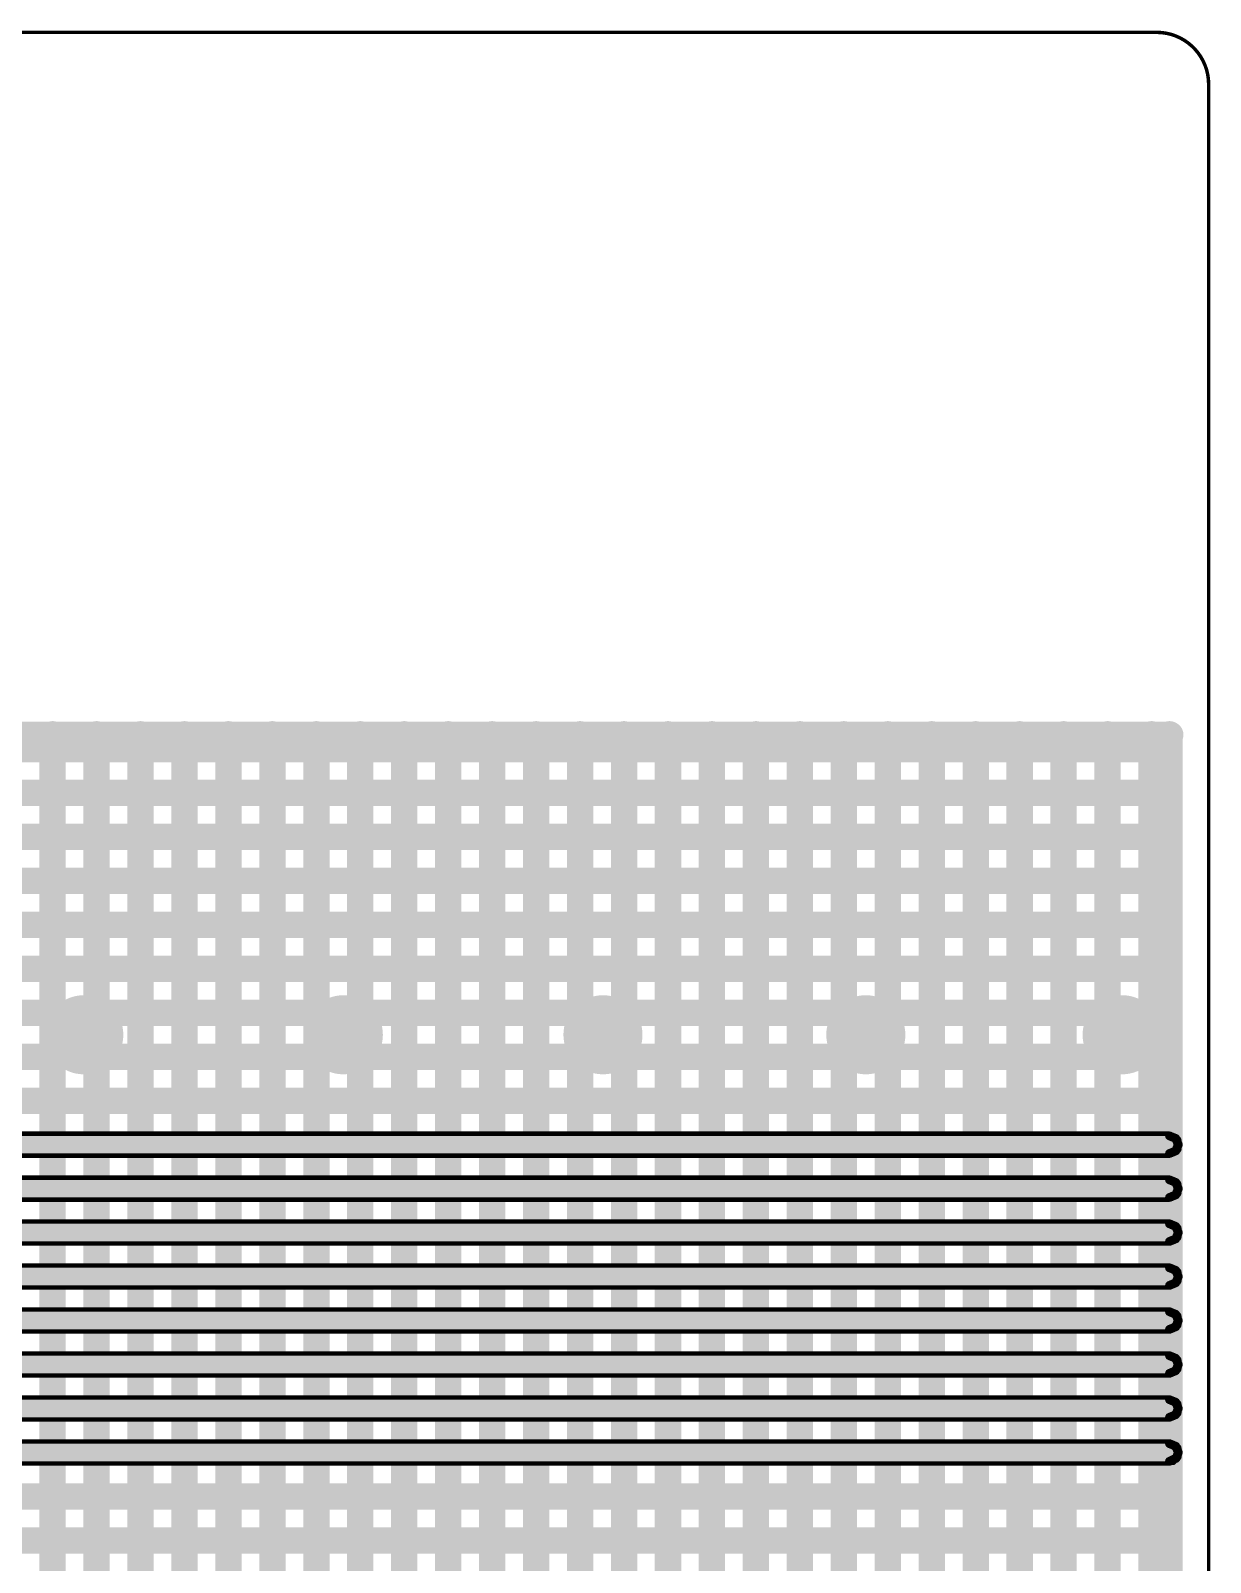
# Model space of a CAD drawing. Header units: millimetres. Extents: x 2260 to 2572, y -21 to 200.
# Drawn here: x 2343.89 to 2350.71, y 132.75 to 141.6 of the extents above; entities that cross this region are included whole.
import ezdxf

# ---------------------------------------------------------------- set-up
doc = ezdxf.new("R2010")
doc.units = ezdxf.units.MM
doc.layers.get('0').update_dxf_attribs({"lineweight": 18})
doc.layers.add('01', color=1, linetype='Continuous', lineweight=18)

# ---------------------------------------------------------------- blocks, each defined once
blk = doc.blocks.new('PAD_R1')
blk.add_lwpolyline([(0.25, 0, 0.5, 0.5, 1), (-0.25, 0, 0.5, 0.5, 1)], format="xyseb", close=True)

msp = doc.modelspace()

# ---------------------------------------------------------------- linework, layer by layer
at = {"layer": '01'}
msp.add_lwpolyline([(2325.2003, 61.9288, 0.02, 0.02, 0.414219), (2325.5003, 61.6288, 0.02, 0.02, 0), (2350.4001, 61.6288, 0.02, 0.02, 0.414219), (2350.7001, 61.9288, 0.02, 0.02, 0), (2350.7001, 141.2913, 0.02, 0.02, 0.414219), (2350.4001, 141.5913, 0.02, 0.02, 0), (2325.5003, 141.5913, 0.02, 0.02, 0.414219), (2325.2003, 141.2913, 0.02, 0.02, 0)], format="xyseb", close=True, dxfattribs=at)
for points in [[(2325.4442, 137.5336, 0.1524, 0.1524, 0), (2350.4782, 137.5336, 0.1524, 0.1524, 0)], [(2344.0202, 137.5361, 0.1524, 0.1524, 0), (2344.0202, 65.7287, 0.1524, 0.1524, 0)], [(2344.2742, 137.5361, 0.1524, 0.1524, 0), (2344.2742, 65.7287, 0.1524, 0.1524, 0)], [(2344.5282, 137.5361, 0.1524, 0.1524, 0), (2344.5282, 65.7287, 0.1524, 0.1524, 0)], [(2344.7822, 137.5361, 0.1524, 0.1524, 0), (2344.7822, 65.7287, 0.1524, 0.1524, 0)], [(2345.0362, 137.5361, 0.1524, 0.1524, 0), (2345.0362, 65.7287, 0.1524, 0.1524, 0)], [(2345.2902, 137.5361, 0.1524, 0.1524, 0), (2345.2902, 65.7287, 0.1524, 0.1524, 0)], [(2345.5442, 137.5361, 0.1524, 0.1524, 0), (2345.5442, 65.7287, 0.1524, 0.1524, 0)], [(2345.7982, 137.5361, 0.1524, 0.1524, 0), (2345.7982, 65.7287, 0.1524, 0.1524, 0)], [(2346.0522, 137.5361, 0.1524, 0.1524, 0), (2346.0522, 65.7287, 0.1524, 0.1524, 0)], [(2346.3062, 137.5361, 0.1524, 0.1524, 0), (2346.3062, 65.7287, 0.1524, 0.1524, 0)], [(2346.5602, 137.5361, 0.1524, 0.1524, 0), (2346.5602, 65.7287, 0.1524, 0.1524, 0)], [(2346.8142, 137.5361, 0.1524, 0.1524, 0), (2346.8142, 65.7287, 0.1524, 0.1524, 0)], [(2347.0682, 137.5361, 0.1524, 0.1524, 0), (2347.0682, 65.7287, 0.1524, 0.1524, 0)], [(2347.3222, 137.5361, 0.1524, 0.1524, 0), (2347.3222, 65.7287, 0.1524, 0.1524, 0)], [(2347.5762, 137.5361, 0.1524, 0.1524, 0), (2347.5762, 65.7287, 0.1524, 0.1524, 0)], [(2347.8302, 137.5361, 0.1524, 0.1524, 0), (2347.8302, 65.7287, 0.1524, 0.1524, 0)], [(2348.0842, 137.5361, 0.1524, 0.1524, 0), (2348.0842, 65.7287, 0.1524, 0.1524, 0)], [(2348.3382, 137.5361, 0.1524, 0.1524, 0), (2348.3382, 65.7287, 0.1524, 0.1524, 0)], [(2348.5922, 137.5361, 0.1524, 0.1524, 0), (2348.5922, 65.7287, 0.1524, 0.1524, 0)], [(2348.8462, 137.5361, 0.1524, 0.1524, 0), (2348.8462, 65.7287, 0.1524, 0.1524, 0)], [(2349.1002, 137.5361, 0.1524, 0.1524, 0), (2349.1002, 65.7287, 0.1524, 0.1524, 0)], [(2349.3542, 137.5361, 0.1524, 0.1524, 0), (2349.3542, 65.7287, 0.1524, 0.1524, 0)], [(2349.6082, 137.5361, 0.1524, 0.1524, 0), (2349.6082, 65.7287, 0.1524, 0.1524, 0)], [(2349.8622, 137.5361, 0.1524, 0.1524, 0), (2349.8622, 65.7287, 0.1524, 0.1524, 0)], [(2350.1162, 137.5361, 0.1524, 0.1524, 0), (2350.1162, 65.7287, 0.1524, 0.1524, 0)], [(2350.3702, 137.5361, 0.1524, 0.1524, 0), (2350.3702, 65.7287, 0.1524, 0.1524, 0)], [(2350.4741, 137.5361, 0.1524, 0.1524, 0), (2350.4741, 65.7287, 0.1524, 0.1524, 0)], [(2350.4741, 137.4513, 0.1524, 0.1524, 0), (2325.4264, 137.4513, 0.1524, 0.1524, 0)], [(2350.4741, 137.1973, 0.1524, 0.1524, 0), (2325.4264, 137.1973, 0.1524, 0.1524, 0)], [(2350.4741, 136.9433, 0.1524, 0.1524, 0), (2325.4264, 136.9433, 0.1524, 0.1524, 0)], [(2350.4741, 136.6893, 0.1524, 0.1524, 0), (2325.4264, 136.6893, 0.1524, 0.1524, 0)], [(2350.4741, 136.4353, 0.1524, 0.1524, 0), (2325.4264, 136.4353, 0.1524, 0.1524, 0)], [(2350.4741, 136.1813, 0.1524, 0.1524, 0), (2325.4264, 136.1813, 0.1524, 0.1524, 0)], [(2350.4741, 135.9273, 0.1524, 0.1524, 0), (2325.4264, 135.9273, 0.1524, 0.1524, 0)], [(2350.4741, 135.6733, 0.1524, 0.1524, 0), (2325.4264, 135.6733, 0.1524, 0.1524, 0)], [(2350.4741, 135.4193, 0.1524, 0.1524, 0), (2325.4264, 135.4193, 0.1524, 0.1524, 0)], [(2350.4741, 135.2288, 0.0254, 0.0254, 0), (2339.0414, 135.2288, 0.0254, 0.0254, 0)], [(2350.4741, 135.2161, 0.0508, 0.0508, 0), (2339.0541, 135.2161, 0.0508, 0.0508, 0)], [(2350.4741, 135.2161, 0.0508, 0.0508, 0), (2339.0541, 135.2161, 0.0508, 0.0508, 0)], [(2350.5181, 135.1907, 0.0508, 0.0508, 0), (2339.0541, 135.1907, 0.0508, 0.0508, 0)], [(2350.51, 135.2013, 0.0508, 0.0508, 0), (2350.4741, 135.2161, 0.0508, 0.0508, 0)], [(2350.519, 135.2102, 0.0254, 0.0254, 0), (2350.4741, 135.2288, 0.0254, 0.0254, 0)], [(2350.5249, 135.1653, 0.0508, 0.0508, 0), (2350.51, 135.2013, 0.0508, 0.0508, 0)], [(2350.5376, 135.1653, 0.0254, 0.0254, 0), (2350.519, 135.2102, 0.0254, 0.0254, 0)], [(2350.5249, 135.1653, 0.0508, 0.0508, 0), (2339.0541, 135.1653, 0.0508, 0.0508, 0)], [(2350.5181, 135.1399, 0.0508, 0.0508, 0), (2339.0541, 135.1399, 0.0508, 0.0508, 0)], [(2350.4741, 135.1145, 0.0508, 0.0508, 0), (2339.0541, 135.1145, 0.0508, 0.0508, 0)], [(2339.0541, 135.1145, 0.0508, 0.0508, 0), (2350.4741, 135.1145, 0.0508, 0.0508, 0)], [(2350.4741, 135.1145, 0.0508, 0.0508, 0), (2350.51, 135.1294, 0.0508, 0.0508, 0)], [(2350.4741, 135.1018, 0.0254, 0.0254, 0), (2350.519, 135.1204, 0.0254, 0.0254, 0)], [(2350.51, 135.1294, 0.0508, 0.0508, 0), (2350.5249, 135.1653, 0.0508, 0.0508, 0)], [(2350.519, 135.1204, 0.0254, 0.0254, 0), (2350.5376, 135.1653, 0.0254, 0.0254, 0)], [(2339.0414, 135.1018, 0.0254, 0.0254, 0), (2350.4741, 135.1018, 0.0254, 0.0254, 0)], [(2350.4741, 134.9748, 0.0254, 0.0254, 0), (2339.0414, 134.9748, 0.0254, 0.0254, 0)], [(2350.4741, 134.9621, 0.0508, 0.0508, 0), (2339.0541, 134.9621, 0.0508, 0.0508, 0)], [(2350.4741, 134.9621, 0.0508, 0.0508, 0), (2339.0541, 134.9621, 0.0508, 0.0508, 0)], [(2350.5181, 134.9367, 0.0508, 0.0508, 0), (2339.0541, 134.9367, 0.0508, 0.0508, 0)], [(2350.51, 134.9473, 0.0508, 0.0508, 0), (2350.4741, 134.9621, 0.0508, 0.0508, 0)], [(2350.519, 134.9562, 0.0254, 0.0254, 0), (2350.4741, 134.9748, 0.0254, 0.0254, 0)], [(2350.5249, 134.9113, 0.0508, 0.0508, 0), (2350.51, 134.9473, 0.0508, 0.0508, 0)], [(2350.5376, 134.9113, 0.0254, 0.0254, 0), (2350.519, 134.9562, 0.0254, 0.0254, 0)], [(2350.5249, 134.9113, 0.0508, 0.0508, 0), (2339.0541, 134.9113, 0.0508, 0.0508, 0)], [(2350.5181, 134.8859, 0.0508, 0.0508, 0), (2339.0541, 134.8859, 0.0508, 0.0508, 0)], [(2350.4741, 134.8605, 0.0508, 0.0508, 0), (2339.0541, 134.8605, 0.0508, 0.0508, 0)], [(2339.0541, 134.8605, 0.0508, 0.0508, 0), (2350.4741, 134.8605, 0.0508, 0.0508, 0)], [(2339.0414, 134.8478, 0.0254, 0.0254, 0), (2350.4741, 134.8478, 0.0254, 0.0254, 0)], [(2350.4741, 134.8605, 0.0508, 0.0508, 0), (2350.51, 134.8754, 0.0508, 0.0508, 0)], [(2350.4741, 134.8478, 0.0254, 0.0254, 0), (2350.519, 134.8664, 0.0254, 0.0254, 0)], [(2350.51, 134.8754, 0.0508, 0.0508, 0), (2350.5249, 134.9113, 0.0508, 0.0508, 0)], [(2350.519, 134.8664, 0.0254, 0.0254, 0), (2350.5376, 134.9113, 0.0254, 0.0254, 0)], [(2350.4741, 134.7208, 0.0254, 0.0254, 0), (2339.0414, 134.7208, 0.0254, 0.0254, 0)], [(2350.4741, 134.7081, 0.0508, 0.0508, 0), (2339.0541, 134.7081, 0.0508, 0.0508, 0)], [(2350.4741, 134.7081, 0.0508, 0.0508, 0), (2339.0541, 134.7081, 0.0508, 0.0508, 0)], [(2350.5181, 134.6827, 0.0508, 0.0508, 0), (2339.0541, 134.6827, 0.0508, 0.0508, 0)], [(2350.5249, 134.6573, 0.0508, 0.0508, 0), (2339.0541, 134.6573, 0.0508, 0.0508, 0)], [(2350.51, 134.6933, 0.0508, 0.0508, 0), (2350.4741, 134.7081, 0.0508, 0.0508, 0)], [(2350.519, 134.7022, 0.0254, 0.0254, 0), (2350.4741, 134.7208, 0.0254, 0.0254, 0)], [(2350.5249, 134.6573, 0.0508, 0.0508, 0), (2350.51, 134.6933, 0.0508, 0.0508, 0)], [(2350.51, 134.6214, 0.0508, 0.0508, 0), (2350.5249, 134.6573, 0.0508, 0.0508, 0)], [(2350.5376, 134.6573, 0.0254, 0.0254, 0), (2350.519, 134.7022, 0.0254, 0.0254, 0)], [(2350.5181, 134.6319, 0.0508, 0.0508, 0), (2339.0541, 134.6319, 0.0508, 0.0508, 0)], [(2350.4741, 134.6065, 0.0508, 0.0508, 0), (2339.0541, 134.6065, 0.0508, 0.0508, 0)], [(2339.0541, 134.6065, 0.0508, 0.0508, 0), (2350.4741, 134.6065, 0.0508, 0.0508, 0)], [(2339.0414, 134.5938, 0.0254, 0.0254, 0), (2350.4741, 134.5938, 0.0254, 0.0254, 0)], [(2350.4741, 134.6065, 0.0508, 0.0508, 0), (2350.51, 134.6214, 0.0508, 0.0508, 0)], [(2350.4741, 134.5938, 0.0254, 0.0254, 0), (2350.519, 134.6124, 0.0254, 0.0254, 0)], [(2350.519, 134.6124, 0.0254, 0.0254, 0), (2350.5376, 134.6573, 0.0254, 0.0254, 0)], [(2350.4741, 134.4668, 0.0254, 0.0254, 0), (2339.0414, 134.4668, 0.0254, 0.0254, 0)], [(2350.4741, 134.4541, 0.0508, 0.0508, 0), (2339.0541, 134.4541, 0.0508, 0.0508, 0)], [(2350.4741, 134.4541, 0.0508, 0.0508, 0), (2339.0541, 134.4541, 0.0508, 0.0508, 0)], [(2350.5181, 134.4287, 0.0508, 0.0508, 0), (2339.0541, 134.4287, 0.0508, 0.0508, 0)], [(2350.5249, 134.4033, 0.0508, 0.0508, 0), (2339.0541, 134.4033, 0.0508, 0.0508, 0)], [(2350.51, 134.4393, 0.0508, 0.0508, 0), (2350.4741, 134.4541, 0.0508, 0.0508, 0)], [(2350.519, 134.4482, 0.0254, 0.0254, 0), (2350.4741, 134.4668, 0.0254, 0.0254, 0)], [(2350.5249, 134.4033, 0.0508, 0.0508, 0), (2350.51, 134.4393, 0.0508, 0.0508, 0)], [(2350.51, 134.3674, 0.0508, 0.0508, 0), (2350.5249, 134.4033, 0.0508, 0.0508, 0)], [(2350.5376, 134.4033, 0.0254, 0.0254, 0), (2350.519, 134.4482, 0.0254, 0.0254, 0)], [(2350.519, 134.3584, 0.0254, 0.0254, 0), (2350.5376, 134.4033, 0.0254, 0.0254, 0)], [(2350.5181, 134.3779, 0.0508, 0.0508, 0), (2339.0541, 134.3779, 0.0508, 0.0508, 0)], [(2350.4741, 134.3525, 0.0508, 0.0508, 0), (2339.0541, 134.3525, 0.0508, 0.0508, 0)], [(2339.0541, 134.3525, 0.0508, 0.0508, 0), (2350.4741, 134.3525, 0.0508, 0.0508, 0)], [(2339.0414, 134.3398, 0.0254, 0.0254, 0), (2350.4741, 134.3398, 0.0254, 0.0254, 0)], [(2350.4741, 134.3525, 0.0508, 0.0508, 0), (2350.51, 134.3674, 0.0508, 0.0508, 0)], [(2350.4741, 134.3398, 0.0254, 0.0254, 0), (2350.519, 134.3584, 0.0254, 0.0254, 0)], [(2350.4741, 134.2128, 0.0254, 0.0254, 0), (2339.0414, 134.2128, 0.0254, 0.0254, 0)], [(2350.4741, 134.2001, 0.0508, 0.0508, 0), (2339.0541, 134.2001, 0.0508, 0.0508, 0)], [(2350.4741, 134.2001, 0.0508, 0.0508, 0), (2339.0541, 134.2001, 0.0508, 0.0508, 0)], [(2350.5181, 134.1747, 0.0508, 0.0508, 0), (2339.0541, 134.1747, 0.0508, 0.0508, 0)], [(2350.5249, 134.1493, 0.0508, 0.0508, 0), (2339.0541, 134.1493, 0.0508, 0.0508, 0)], [(2350.51, 134.1853, 0.0508, 0.0508, 0), (2350.4741, 134.2001, 0.0508, 0.0508, 0)], [(2350.519, 134.1942, 0.0254, 0.0254, 0), (2350.4741, 134.2128, 0.0254, 0.0254, 0)], [(2350.5249, 134.1493, 0.0508, 0.0508, 0), (2350.51, 134.1853, 0.0508, 0.0508, 0)], [(2350.51, 134.1134, 0.0508, 0.0508, 0), (2350.5249, 134.1493, 0.0508, 0.0508, 0)], [(2350.5376, 134.1493, 0.0254, 0.0254, 0), (2350.519, 134.1942, 0.0254, 0.0254, 0)], [(2350.519, 134.1044, 0.0254, 0.0254, 0), (2350.5376, 134.1493, 0.0254, 0.0254, 0)], [(2350.5181, 134.1239, 0.0508, 0.0508, 0), (2339.0541, 134.1239, 0.0508, 0.0508, 0)], [(2350.4741, 134.0985, 0.0508, 0.0508, 0), (2339.0541, 134.0985, 0.0508, 0.0508, 0)], [(2339.0541, 134.0985, 0.0508, 0.0508, 0), (2350.4741, 134.0985, 0.0508, 0.0508, 0)], [(2339.0414, 134.0858, 0.0254, 0.0254, 0), (2350.4741, 134.0858, 0.0254, 0.0254, 0)], [(2350.4741, 134.0985, 0.0508, 0.0508, 0), (2350.51, 134.1134, 0.0508, 0.0508, 0)], [(2350.4741, 134.0858, 0.0254, 0.0254, 0), (2350.519, 134.1044, 0.0254, 0.0254, 0)], [(2350.4741, 133.9588, 0.0254, 0.0254, 0), (2339.0414, 133.9588, 0.0254, 0.0254, 0)], [(2350.4741, 133.9461, 0.0508, 0.0508, 0), (2339.0541, 133.9461, 0.0508, 0.0508, 0)], [(2350.4741, 133.9461, 0.0508, 0.0508, 0), (2339.0541, 133.9461, 0.0508, 0.0508, 0)], [(2350.5181, 133.9207, 0.0508, 0.0508, 0), (2339.0541, 133.9207, 0.0508, 0.0508, 0)], [(2350.5249, 133.8953, 0.0508, 0.0508, 0), (2339.0541, 133.8953, 0.0508, 0.0508, 0)], [(2350.5181, 133.8699, 0.0508, 0.0508, 0), (2339.0541, 133.8699, 0.0508, 0.0508, 0)], [(2350.51, 133.9313, 0.0508, 0.0508, 0), (2350.4741, 133.9461, 0.0508, 0.0508, 0)], [(2350.4741, 133.8445, 0.0508, 0.0508, 0), (2350.51, 133.8594, 0.0508, 0.0508, 0)], [(2350.519, 133.9402, 0.0254, 0.0254, 0), (2350.4741, 133.9588, 0.0254, 0.0254, 0)], [(2350.5249, 133.8953, 0.0508, 0.0508, 0), (2350.51, 133.9313, 0.0508, 0.0508, 0)], [(2350.51, 133.8594, 0.0508, 0.0508, 0), (2350.5249, 133.8953, 0.0508, 0.0508, 0)], [(2350.5376, 133.8953, 0.0254, 0.0254, 0), (2350.519, 133.9402, 0.0254, 0.0254, 0)], [(2350.519, 133.8504, 0.0254, 0.0254, 0), (2350.5376, 133.8953, 0.0254, 0.0254, 0)], [(2350.4741, 133.8445, 0.0508, 0.0508, 0), (2339.0541, 133.8445, 0.0508, 0.0508, 0)], [(2339.0541, 133.8445, 0.0508, 0.0508, 0), (2350.4741, 133.8445, 0.0508, 0.0508, 0)], [(2339.0414, 133.8318, 0.0254, 0.0254, 0), (2350.4741, 133.8318, 0.0254, 0.0254, 0)], [(2350.4741, 133.8318, 0.0254, 0.0254, 0), (2350.519, 133.8504, 0.0254, 0.0254, 0)], [(2350.4741, 133.7048, 0.0254, 0.0254, 0), (2339.0414, 133.7048, 0.0254, 0.0254, 0)], [(2350.4741, 133.6921, 0.0508, 0.0508, 0), (2339.0541, 133.6921, 0.0508, 0.0508, 0)], [(2350.4741, 133.6921, 0.0508, 0.0508, 0), (2339.0541, 133.6921, 0.0508, 0.0508, 0)], [(2350.51, 133.6773, 0.0508, 0.0508, 0), (2350.4741, 133.6921, 0.0508, 0.0508, 0)], [(2350.519, 133.6862, 0.0254, 0.0254, 0), (2350.4741, 133.7048, 0.0254, 0.0254, 0)], [(2350.5181, 133.6667, 0.0508, 0.0508, 0), (2339.0541, 133.6667, 0.0508, 0.0508, 0)], [(2350.5249, 133.6413, 0.0508, 0.0508, 0), (2339.0541, 133.6413, 0.0508, 0.0508, 0)], [(2350.5181, 133.6159, 0.0508, 0.0508, 0), (2339.0541, 133.6159, 0.0508, 0.0508, 0)], [(2350.4741, 133.5905, 0.0508, 0.0508, 0), (2350.51, 133.6054, 0.0508, 0.0508, 0)], [(2350.5249, 133.6413, 0.0508, 0.0508, 0), (2350.51, 133.6773, 0.0508, 0.0508, 0)], [(2350.51, 133.6054, 0.0508, 0.0508, 0), (2350.5249, 133.6413, 0.0508, 0.0508, 0)], [(2350.5376, 133.6413, 0.0254, 0.0254, 0), (2350.519, 133.6862, 0.0254, 0.0254, 0)], [(2350.519, 133.5964, 0.0254, 0.0254, 0), (2350.5376, 133.6413, 0.0254, 0.0254, 0)], [(2350.4741, 133.5905, 0.0508, 0.0508, 0), (2339.0541, 133.5905, 0.0508, 0.0508, 0)], [(2339.0541, 133.5905, 0.0508, 0.0508, 0), (2350.4741, 133.5905, 0.0508, 0.0508, 0)], [(2339.0414, 133.5778, 0.0254, 0.0254, 0), (2350.4741, 133.5778, 0.0254, 0.0254, 0)], [(2350.4741, 133.5778, 0.0254, 0.0254, 0), (2350.519, 133.5964, 0.0254, 0.0254, 0)], [(2350.4741, 133.4508, 0.0254, 0.0254, 0), (2339.0414, 133.4508, 0.0254, 0.0254, 0)], [(2350.4741, 133.4381, 0.0508, 0.0508, 0), (2339.0541, 133.4381, 0.0508, 0.0508, 0)], [(2350.4741, 133.4381, 0.0508, 0.0508, 0), (2339.0541, 133.4381, 0.0508, 0.0508, 0)], [(2350.51, 133.4233, 0.0508, 0.0508, 0), (2350.4741, 133.4381, 0.0508, 0.0508, 0)], [(2350.519, 133.4322, 0.0254, 0.0254, 0), (2350.4741, 133.4508, 0.0254, 0.0254, 0)], [(2350.5249, 133.3873, 0.0508, 0.0508, 0), (2350.51, 133.4233, 0.0508, 0.0508, 0)], [(2350.5376, 133.3873, 0.0254, 0.0254, 0), (2350.519, 133.4322, 0.0254, 0.0254, 0)], [(2339.0536, 133.3365, 0.0508, 0.0508, 0), (2350.4741, 133.3365, 0.0508, 0.0508, 0)], [(2350.5181, 133.4127, 0.0508, 0.0508, 0), (2339.0541, 133.4127, 0.0508, 0.0508, 0)], [(2350.5249, 133.3873, 0.0508, 0.0508, 0), (2339.0541, 133.3873, 0.0508, 0.0508, 0)], [(2350.5188, 133.3633, 0.0508, 0.0508, 0), (2339.0541, 133.3633, 0.0508, 0.0508, 0)], [(2350.4916, 133.3393, 0.0508, 0.0508, 0), (2339.0541, 133.3393, 0.0508, 0.0508, 0)], [(2350.4741, 133.3365, 0.0508, 0.0508, 0), (2350.5135, 133.3553, 0.0508, 0.0508, 0)], [(2350.4741, 133.3238, 0.0254, 0.0254, 0), (2350.519, 133.3424, 0.0254, 0.0254, 0)], [(2350.5135, 133.3553, 0.0508, 0.0508, 0), (2350.5249, 133.3873, 0.0508, 0.0508, 0)], [(2350.519, 133.3424, 0.0254, 0.0254, 0), (2350.5376, 133.3873, 0.0254, 0.0254, 0)], [(2325.4264, 133.3238, 0.0254, 0.0254, 0), (2350.4741, 133.3238, 0.0254, 0.0254, 0)], [(2350.4741, 133.1333, 0.1524, 0.1524, 0), (2325.4264, 133.1333, 0.1524, 0.1524, 0)], [(2350.4741, 132.8793, 0.1524, 0.1524, 0), (2325.4264, 132.8793, 0.1524, 0.1524, 0)]]:
    msp.add_lwpolyline(points, format="xyseb", dxfattribs=at)

# ---------------------------------------------------------------- block references
for p, xscale, yscale in [((2344.0202, 137.5361), -0.1524, 0.1524), ((2344.2742, 137.5361), -0.1524, 0.1524), ((2344.5282, 137.5361), -0.1524, 0.1524), ((2344.7822, 137.5361), -0.1524, 0.1524), ((2345.0362, 137.5361), -0.1524, 0.1524), ((2345.2902, 137.5361), -0.1524, 0.1524), ((2345.5442, 137.5361), -0.1524, 0.1524), ((2345.7982, 137.5361), -0.1524, 0.1524), ((2346.0522, 137.5361), -0.1524, 0.1524), ((2346.3062, 137.5361), -0.1524, 0.1524), ((2346.5602, 137.5361), -0.1524, 0.1524), ((2346.8142, 137.5361), -0.1524, 0.1524), ((2347.0682, 137.5361), -0.1524, 0.1524), ((2347.3222, 137.5361), -0.1524, 0.1524), ((2347.5762, 137.5361), -0.1524, 0.1524), ((2347.8302, 137.5361), -0.1524, 0.1524), ((2348.0842, 137.5361), -0.1524, 0.1524), ((2348.3382, 137.5361), -0.1524, 0.1524), ((2348.5922, 137.5361), -0.1524, 0.1524), ((2348.8462, 137.5361), -0.1524, 0.1524), ((2349.1002, 137.5361), -0.1524, 0.1524), ((2349.3542, 137.5361), -0.1524, 0.1524), ((2349.6082, 137.5361), -0.1524, 0.1524), ((2349.8622, 137.5361), -0.1524, 0.1524), ((2350.1162, 137.5361), -0.1524, 0.1524), ((2350.3702, 137.5361), -0.1524, 0.1524), ((2350.4741, 137.5361), -0.1524, 0.1524), ((2350.4782, 137.5336), -0.1524, 0.1524), ((2350.4741, 137.4513), -0.1524, 0.1524), ((2350.4741, 137.1973), -0.1524, 0.1524), ((2350.4741, 136.9433), -0.1524, 0.1524), ((2350.4741, 136.6893), -0.1524, 0.1524), ((2350.4741, 136.4353), -0.1524, 0.1524), ((2350.4741, 136.1813), -0.1524, 0.1524), ((2344.2003, 135.8003), -0.456945, 0.456945), ((2345.7001, 135.8003), -0.456945, 0.456945), ((2347.2003, 135.8003), -0.456945, 0.456945), ((2348.7192, 135.8003), -0.456945, 0.456945), ((2350.2003, 135.8003), -0.456945, 0.456945), ((2350.4741, 135.9273), -0.1524, 0.1524), ((2350.4741, 135.6733), -0.1524, 0.1524), ((2350.4741, 135.4193), -0.1524, 0.1524), ((2350.4741, 135.2161), -0.0508, 0.0508), ((2350.4741, 135.2161), -0.0508, 0.0508), ((2350.4741, 135.2161), -0.0508, 0.0508), ((2350.4741, 135.2288), -0.0254, 0.0254), ((2350.4741, 135.2288), -0.0254, 0.0254), ((2350.51, 135.2013), -0.0508, 0.0508), ((2350.51, 135.2013), -0.0508, 0.0508), ((2350.5181, 135.1907), -0.0508, 0.0508), ((2350.519, 135.2102), -0.0254, 0.0254), ((2350.519, 135.2102), -0.0254, 0.0254), ((2350.4741, 135.1145), -0.0508, 0.0508), ((2350.4741, 135.1145), -0.0508, 0.0508), ((2350.4741, 135.1145), -0.0508, 0.0508), ((2350.51, 135.1294), -0.0508, 0.0508), ((2350.51, 135.1294), -0.0508, 0.0508), ((2350.5181, 135.1399), -0.0508, 0.0508), ((2350.5249, 135.1653), -0.0508, 0.0508), ((2350.5249, 135.1653), -0.0508, 0.0508), ((2350.5249, 135.1653), -0.0508, 0.0508), ((2350.519, 135.1204), -0.0254, 0.0254), ((2350.519, 135.1204), -0.0254, 0.0254), ((2350.5376, 135.1653), -0.0254, 0.0254), ((2350.5376, 135.1653), -0.0254, 0.0254), ((2350.4741, 135.1018), -0.0254, 0.0254), ((2350.4741, 135.1018), -0.0254, 0.0254), ((2350.4741, 134.9621), -0.0508, 0.0508), ((2350.4741, 134.9621), -0.0508, 0.0508), ((2350.4741, 134.9621), -0.0508, 0.0508), ((2350.4741, 134.9748), -0.0254, 0.0254), ((2350.4741, 134.9748), -0.0254, 0.0254), ((2350.51, 134.9473), -0.0508, 0.0508), ((2350.51, 134.9473), -0.0508, 0.0508), ((2350.5181, 134.9367), -0.0508, 0.0508), ((2350.519, 134.9562), -0.0254, 0.0254), ((2350.519, 134.9562), -0.0254, 0.0254), ((2350.4741, 134.8605), -0.0508, 0.0508), ((2350.4741, 134.8605), -0.0508, 0.0508), ((2350.4741, 134.8605), -0.0508, 0.0508), ((2350.4741, 134.8478), -0.0254, 0.0254), ((2350.4741, 134.8478), -0.0254, 0.0254), ((2350.51, 134.8754), -0.0508, 0.0508), ((2350.51, 134.8754), -0.0508, 0.0508), ((2350.5181, 134.8859), -0.0508, 0.0508), ((2350.5249, 134.9113), -0.0508, 0.0508), ((2350.5249, 134.9113), -0.0508, 0.0508), ((2350.5249, 134.9113), -0.0508, 0.0508), ((2350.519, 134.8664), -0.0254, 0.0254), ((2350.519, 134.8664), -0.0254, 0.0254), ((2350.5376, 134.9113), -0.0254, 0.0254), ((2350.5376, 134.9113), -0.0254, 0.0254), ((2350.4741, 134.7081), -0.0508, 0.0508), ((2350.4741, 134.7081), -0.0508, 0.0508), ((2350.4741, 134.7081), -0.0508, 0.0508), ((2350.4741, 134.7208), -0.0254, 0.0254), ((2350.4741, 134.7208), -0.0254, 0.0254), ((2350.51, 134.6933), -0.0508, 0.0508), ((2350.51, 134.6933), -0.0508, 0.0508), ((2350.5181, 134.6827), -0.0508, 0.0508), ((2350.5249, 134.6573), -0.0508, 0.0508), ((2350.5249, 134.6573), -0.0508, 0.0508), ((2350.5249, 134.6573), -0.0508, 0.0508), ((2350.519, 134.7022), -0.0254, 0.0254), ((2350.519, 134.7022), -0.0254, 0.0254), ((2350.4741, 134.6065), -0.0508, 0.0508), ((2350.4741, 134.6065), -0.0508, 0.0508), ((2350.4741, 134.6065), -0.0508, 0.0508), ((2350.4741, 134.5938), -0.0254, 0.0254), ((2350.4741, 134.5938), -0.0254, 0.0254), ((2350.51, 134.6214), -0.0508, 0.0508), ((2350.51, 134.6214), -0.0508, 0.0508), ((2350.5181, 134.6319), -0.0508, 0.0508), ((2350.519, 134.6124), -0.0254, 0.0254), ((2350.519, 134.6124), -0.0254, 0.0254), ((2350.5376, 134.6573), -0.0254, 0.0254), ((2350.5376, 134.6573), -0.0254, 0.0254), ((2350.4741, 134.4541), -0.0508, 0.0508), ((2350.4741, 134.4541), -0.0508, 0.0508), ((2350.4741, 134.4541), -0.0508, 0.0508), ((2350.4741, 134.4668), -0.0254, 0.0254), ((2350.4741, 134.4668), -0.0254, 0.0254), ((2350.51, 134.4393), -0.0508, 0.0508), ((2350.51, 134.4393), -0.0508, 0.0508), ((2350.5181, 134.4287), -0.0508, 0.0508), ((2350.5249, 134.4033), -0.0508, 0.0508), ((2350.5249, 134.4033), -0.0508, 0.0508), ((2350.5249, 134.4033), -0.0508, 0.0508), ((2350.519, 134.4482), -0.0254, 0.0254), ((2350.519, 134.4482), -0.0254, 0.0254), ((2350.5376, 134.4033), -0.0254, 0.0254), ((2350.5376, 134.4033), -0.0254, 0.0254), ((2350.4741, 134.3525), -0.0508, 0.0508), ((2350.4741, 134.3525), -0.0508, 0.0508), ((2350.4741, 134.3525), -0.0508, 0.0508), ((2350.4741, 134.3398), -0.0254, 0.0254), ((2350.4741, 134.3398), -0.0254, 0.0254), ((2350.51, 134.3674), -0.0508, 0.0508), ((2350.51, 134.3674), -0.0508, 0.0508), ((2350.5181, 134.3779), -0.0508, 0.0508), ((2350.519, 134.3584), -0.0254, 0.0254), ((2350.519, 134.3584), -0.0254, 0.0254), ((2350.4741, 134.2001), -0.0508, 0.0508), ((2350.4741, 134.2001), -0.0508, 0.0508), ((2350.4741, 134.2001), -0.0508, 0.0508), ((2350.4741, 134.2128), -0.0254, 0.0254), ((2350.4741, 134.2128), -0.0254, 0.0254), ((2350.51, 134.1853), -0.0508, 0.0508), ((2350.51, 134.1853), -0.0508, 0.0508), ((2350.5181, 134.1747), -0.0508, 0.0508), ((2350.5249, 134.1493), -0.0508, 0.0508), ((2350.5249, 134.1493), -0.0508, 0.0508), ((2350.5249, 134.1493), -0.0508, 0.0508), ((2350.519, 134.1942), -0.0254, 0.0254), ((2350.519, 134.1942), -0.0254, 0.0254), ((2350.5376, 134.1493), -0.0254, 0.0254), ((2350.5376, 134.1493), -0.0254, 0.0254), ((2350.4741, 134.0985), -0.0508, 0.0508), ((2350.4741, 134.0985), -0.0508, 0.0508), ((2350.4741, 134.0985), -0.0508, 0.0508), ((2350.4741, 134.0858), -0.0254, 0.0254), ((2350.4741, 134.0858), -0.0254, 0.0254), ((2350.51, 134.1134), -0.0508, 0.0508), ((2350.51, 134.1134), -0.0508, 0.0508), ((2350.5181, 134.1239), -0.0508, 0.0508), ((2350.519, 134.1044), -0.0254, 0.0254), ((2350.519, 134.1044), -0.0254, 0.0254), ((2350.4741, 133.9461), -0.0508, 0.0508), ((2350.4741, 133.9461), -0.0508, 0.0508), ((2350.4741, 133.9461), -0.0508, 0.0508), ((2350.4741, 133.9588), -0.0254, 0.0254), ((2350.4741, 133.9588), -0.0254, 0.0254), ((2350.51, 133.9313), -0.0508, 0.0508), ((2350.51, 133.9313), -0.0508, 0.0508), ((2350.51, 133.8594), -0.0508, 0.0508), ((2350.51, 133.8594), -0.0508, 0.0508), ((2350.5181, 133.9207), -0.0508, 0.0508), ((2350.5181, 133.8699), -0.0508, 0.0508), ((2350.5249, 133.8953), -0.0508, 0.0508), ((2350.5249, 133.8953), -0.0508, 0.0508), ((2350.5249, 133.8953), -0.0508, 0.0508), ((2350.519, 133.9402), -0.0254, 0.0254), ((2350.519, 133.9402), -0.0254, 0.0254), ((2350.5376, 133.8953), -0.0254, 0.0254), ((2350.5376, 133.8953), -0.0254, 0.0254), ((2350.4741, 133.8445), -0.0508, 0.0508), ((2350.4741, 133.8445), -0.0508, 0.0508), ((2350.4741, 133.8445), -0.0508, 0.0508), ((2350.4741, 133.8318), -0.0254, 0.0254), ((2350.4741, 133.8318), -0.0254, 0.0254), ((2350.519, 133.8504), -0.0254, 0.0254), ((2350.519, 133.8504), -0.0254, 0.0254), ((2350.4741, 133.6921), -0.0508, 0.0508), ((2350.4741, 133.6921), -0.0508, 0.0508), ((2350.4741, 133.6921), -0.0508, 0.0508), ((2350.4741, 133.7048), -0.0254, 0.0254), ((2350.4741, 133.7048), -0.0254, 0.0254), ((2350.51, 133.6773), -0.0508, 0.0508), ((2350.51, 133.6773), -0.0508, 0.0508), ((2350.51, 133.6054), -0.0508, 0.0508), ((2350.51, 133.6054), -0.0508, 0.0508), ((2350.5181, 133.6667), -0.0508, 0.0508), ((2350.5181, 133.6159), -0.0508, 0.0508), ((2350.5249, 133.6413), -0.0508, 0.0508), ((2350.5249, 133.6413), -0.0508, 0.0508), ((2350.5249, 133.6413), -0.0508, 0.0508), ((2350.519, 133.6862), -0.0254, 0.0254), ((2350.519, 133.6862), -0.0254, 0.0254), ((2350.5376, 133.6413), -0.0254, 0.0254), ((2350.5376, 133.6413), -0.0254, 0.0254), ((2350.4741, 133.5905), -0.0508, 0.0508), ((2350.4741, 133.5905), -0.0508, 0.0508), ((2350.4741, 133.5905), -0.0508, 0.0508), ((2350.4741, 133.5778), -0.0254, 0.0254), ((2350.4741, 133.5778), -0.0254, 0.0254), ((2350.519, 133.5964), -0.0254, 0.0254), ((2350.519, 133.5964), -0.0254, 0.0254), ((2350.4741, 133.4381), -0.0508, 0.0508), ((2350.4741, 133.4381), -0.0508, 0.0508), ((2350.4741, 133.4381), -0.0508, 0.0508), ((2350.4741, 133.4508), -0.0254, 0.0254), ((2350.4741, 133.4508), -0.0254, 0.0254), ((2350.51, 133.4233), -0.0508, 0.0508), ((2350.51, 133.4233), -0.0508, 0.0508), ((2350.519, 133.4322), -0.0254, 0.0254), ((2350.519, 133.4322), -0.0254, 0.0254), ((2350.4741, 133.3365), -0.0508, 0.0508), ((2350.4741, 133.3365), -0.0508, 0.0508), ((2350.4916, 133.3393), -0.0508, 0.0508), ((2350.5135, 133.3553), -0.0508, 0.0508), ((2350.5135, 133.3553), -0.0508, 0.0508), ((2350.5181, 133.4127), -0.0508, 0.0508), ((2350.5188, 133.3633), -0.0508, 0.0508), ((2350.5249, 133.3873), -0.0508, 0.0508), ((2350.5249, 133.3873), -0.0508, 0.0508), ((2350.5249, 133.3873), -0.0508, 0.0508), ((2350.519, 133.3424), -0.0254, 0.0254), ((2350.519, 133.3424), -0.0254, 0.0254), ((2350.5376, 133.3873), -0.0254, 0.0254), ((2350.5376, 133.3873), -0.0254, 0.0254), ((2350.4741, 133.3238), -0.0254, 0.0254), ((2350.4741, 133.3238), -0.0254, 0.0254), ((2350.4741, 133.1333), -0.1524, 0.1524), ((2350.4741, 132.8793), -0.1524, 0.1524)]:
    msp.add_blockref('PAD_R1', p, dxfattribs=dict(at, xscale=xscale, yscale=yscale))

doc.saveas('drawing.dxf')
